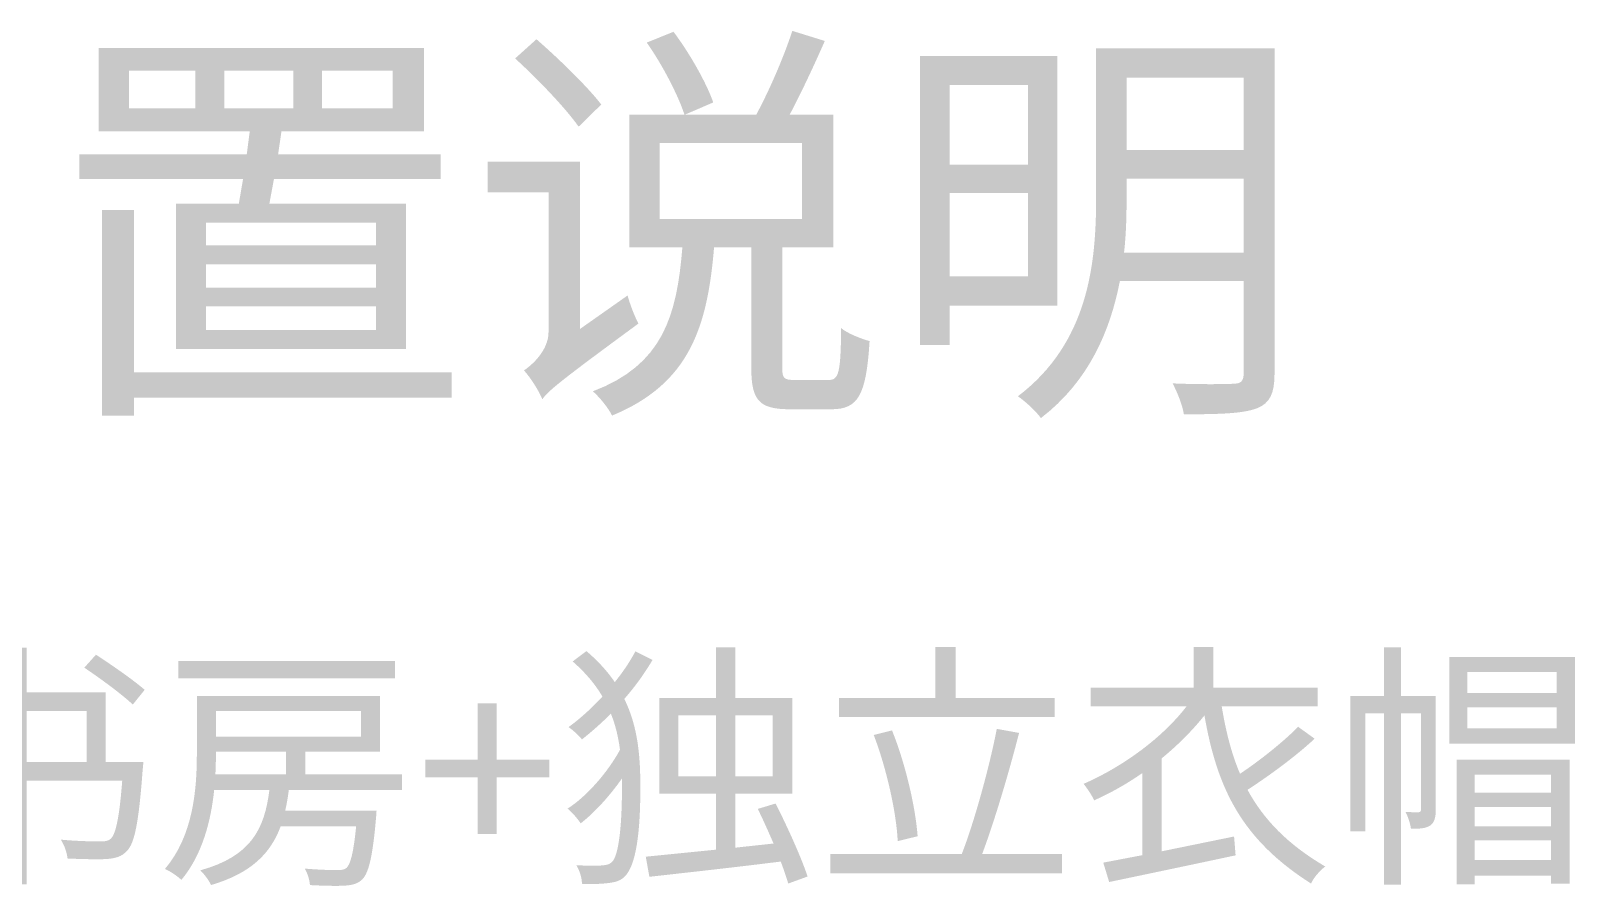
# Model space of a CAD drawing. Header units: millimetres. Extents: x -4600 to 229000, y -4300 to 19460.
# Drawn here: x 60033 to 61747, y 14970 to 15919 of the extents above; entities that cross this region are included whole.
import ezdxf

# ---------------------------------------------------------------- set-up
doc = ezdxf.new("R2010")
doc.units = ezdxf.units.MM
doc.header["$LTSCALE"] = 100
doc.layers.add('A-NOTE', color=7, linetype='Continuous', lineweight=18)

# ---------------------------------------------------------------- blocks, each defined once
blk = doc.blocks.new('A02_SHEET')
at = {"layer": 'A-NOTE'}
h = blk.add_hatch(color=256, dxfattribs=at)
edge = h.paths.add_edge_path()
edge.add_spline(control_points=[(20570.7, 15888.6), (20595.8, 15865.8), (20626.8, 15833.4), (20641.2, 15812.9)], knot_values=[0, 0, 0, 0, 1, 1, 1, 1], degree=3, periodic=0)
edge.add_line((20641.2, 15812.9), (20666.3, 15837.5))
edge.add_spline(control_points=[(20666.3, 15837.5), (20651.4, 15857), (20619.4, 15888.1), (20594.4, 15909.9)], knot_values=[0, 0, 0, 0, 1, 1, 1, 1], degree=3, periodic=0)
edge.add_line((20594.4, 15909.9), (20570.7, 15888.6))
h = blk.add_hatch(color=256, dxfattribs=at)
edge = h.paths.add_edge_path()
edge.add_line((20697.4, 15826.4), (20697.4, 15678.9))
edge.add_line((20697.4, 15678.9), (20756.3, 15678.9))
edge.add_spline(control_points=[(20756.3, 15678.9), (20750.2, 15602.8), (20734.5, 15548.6), (20657, 15519.3)], knot_values=[0, 0, 0, 0, 1, 1, 1, 1], degree=3, periodic=0)
edge.add_spline(control_points=[(20657, 15519.3), (20664.4, 15512.8), (20674.2, 15500.8), (20678.3, 15492.4)], knot_values=[0, 0, 0, 0, 1, 1, 1, 1], degree=3, periodic=0)
edge.add_spline(control_points=[(20678.3, 15492.4), (20764.1, 15527.7), (20784.1, 15590.3), (20791.5, 15678.9)], knot_values=[0, 0, 0, 0, 1, 1, 1, 1], degree=3, periodic=0)
edge.add_line((20791.5, 15678.9), (20832.8, 15678.9))
edge.add_line((20832.8, 15678.9), (20832.8, 15545.8))
edge.add_spline(control_points=[(20832.8, 15545.8), (20832.8, 15509.6), (20841.1, 15499.4), (20875.5, 15499.4), (20882.9, 15499.4), (20915.4, 15499.4), (20921.9, 15499.4), (20951.5, 15499.4), (20960.4, 15515.2), (20964.1, 15575)], knot_values=[0, 0, 0, 0, 1, 1, 1, 2, 2, 2, 3, 3, 3, 3], degree=3, periodic=0)
edge.add_spline(control_points=[(20964.1, 15575), (20954.3, 15577.8), (20939.9, 15583.3), (20932.5, 15589.4)], knot_values=[0, 0, 0, 0, 1, 1, 1, 1], degree=3, periodic=0)
edge.add_spline(control_points=[(20932.5, 15589.4), (20932.1, 15538.8), (20929.7, 15531.9), (20918.6, 15531.9), (20912.1, 15531.9), (20885.7, 15531.9), (20880.6, 15531.9), (20869, 15531.9), (20867.1, 15533.7), (20867.1, 15546.2)], knot_values=[0, 0, 0, 0, 1, 1, 1, 2, 2, 2, 3, 3, 3, 3], degree=3, periodic=0)
edge.add_line((20867.1, 15546.2), (20867.1, 15678.9))
edge.add_line((20867.1, 15678.9), (20923.7, 15678.9))
edge.add_line((20923.7, 15678.9), (20923.7, 15826.4))
edge.add_line((20923.7, 15826.4), (20875.5, 15826.4))
edge.add_spline(control_points=[(20875.5, 15826.4), (20888.5, 15851), (20902.4, 15880.7), (20914.4, 15908)], knot_values=[0, 0, 0, 0, 1, 1, 1, 1], degree=3, periodic=0)
edge.add_line((20914.4, 15908), (20878.3, 15919.2))
edge.add_spline(control_points=[(20878.3, 15919.2), (20869.4, 15891.3), (20852.7, 15852.8), (20838.4, 15826.4)], knot_values=[0, 0, 0, 0, 1, 1, 1, 1], degree=3, periodic=0)
edge.add_line((20838.4, 15826.4), (20759.5, 15826.4))
edge.add_line((20759.5, 15826.4), (20790.6, 15839.8))
edge.add_spline(control_points=[(20790.6, 15839.8), (20783.2, 15861.2), (20764.6, 15894.1), (20746.5, 15918.2)], knot_values=[0, 0, 0, 0, 1, 1, 1, 1], degree=3, periodic=0)
edge.add_line((20746.5, 15918.2), (20716.8, 15906.2))
edge.add_spline(control_points=[(20716.8, 15906.2), (20734.5, 15881.1), (20751.6, 15847.7), (20758.6, 15826.4)], knot_values=[0, 0, 0, 0, 1, 1, 1, 1], degree=3, periodic=0)
edge.add_line((20758.6, 15826.4), (20697.4, 15826.4))
h.paths.add_polyline_path([(20731.2, 15794.9), (20888.9, 15794.9), (20888.9, 15710.4), (20731.2, 15710.4), (20731.2, 15794.9)], flags=0)
h = blk.add_hatch(color=256, dxfattribs=at)
h.paths.add_polyline_path([(20194.5, 15727.6), (20194.5, 15566.2), (20449.7, 15566.2), (20449.7, 15727.6), (20298, 15727.6), (20303.1, 15755), (20488.2, 15755), (20488.2, 15782.3), (20307.7, 15782.3), (20311.4, 15807.8), (20469.6, 15807.8), (20469.6, 15900.2), (20108.7, 15900.2), (20108.7, 15807.8), (20276.2, 15807.8), (20272.9, 15782.3), (20086.9, 15782.3), (20086.9, 15755), (20268.8, 15755), (20264.1, 15727.6), (20194.5, 15727.6)])
h.paths.add_polyline_path([(20112.4, 15720.6), (20112.4, 15492.4), (20147.7, 15492.4), (20147.7, 15512.4), (20500.2, 15512.4), (20500.2, 15540.2), (20147.7, 15540.2), (20147.7, 15720.6), (20112.4, 15720.6)], flags=0)
h.paths.add_polyline_path([(20227.5, 15613.5), (20416.3, 15613.5), (20416.3, 15587.5), (20227.5, 15587.5), (20227.5, 15613.5)], flags=0)
h.paths.add_polyline_path([(20227.5, 15660.3), (20416.3, 15660.3), (20416.3, 15634.4), (20227.5, 15634.4), (20227.5, 15660.3)], flags=0)
h.paths.add_polyline_path([(20227.5, 15706.3), (20416.3, 15706.3), (20416.3, 15681.2), (20227.5, 15681.2), (20227.5, 15706.3)], flags=0)
h.paths.add_polyline_path([(20356.4, 15875.1), (20434.8, 15875.1), (20434.8, 15833.4), (20356.4, 15833.4), (20356.4, 15875.1)], flags=0)
h.paths.add_polyline_path([(20247.9, 15875.1), (20324.4, 15875.1), (20324.4, 15833.4), (20247.9, 15833.4), (20247.9, 15875.1)], flags=0)
h.paths.add_polyline_path([(20142.1, 15875.1), (20215.9, 15875.1), (20215.9, 15833.4), (20142.1, 15833.4), (20142.1, 15875.1)], flags=0)
h = blk.add_hatch(color=256, dxfattribs=at)
h.paths.add_polyline_path([(21020.2, 15891.3), (21020.2, 15570.8), (21053.1, 15570.8), (21053.1, 15614.4), (21172.3, 15614.4), (21172.3, 15891.3), (21020.2, 15891.3)])
h.paths.add_polyline_path([(21139.9, 15739.2), (21139.9, 15646.9), (21053.1, 15646.9), (21053.1, 15739.2), (21139.9, 15739.2)], flags=0)
h.paths.add_polyline_path([(21139.9, 15770.7), (21053.1, 15770.7), (21053.1, 15859.3), (21139.9, 15859.3), (21139.9, 15770.7)], flags=0)
h = blk.add_hatch(color=256, dxfattribs=at)
edge = h.paths.add_edge_path()
edge.add_line((21215.5, 15899.7), (21215.5, 15734.6))
edge.add_spline(control_points=[(21215.5, 15734.6), (21215.5, 15662.2), (21207.6, 15573.6), (21128.7, 15513.8)], knot_values=[0, 0, 0, 0, 1, 1, 1, 1], degree=3, periodic=0)
edge.add_spline(control_points=[(21128.7, 15513.8), (21136.2, 15508.7), (21149.1, 15497.1), (21154.2, 15489.6)], knot_values=[0, 0, 0, 0, 1, 1, 1, 1], degree=3, periodic=0)
edge.add_spline(control_points=[(21154.2, 15489.6), (21207.6, 15530.5), (21231.2, 15586.6), (21241.9, 15641.8)], knot_values=[0, 0, 0, 0, 1, 1, 1, 1], degree=3, periodic=0)
edge.add_line((21241.9, 15641.8), (21379.2, 15641.8))
edge.add_line((21379.2, 15641.8), (21379.2, 15538.8))
edge.add_spline(control_points=[(21379.2, 15538.8), (21379.2, 15530.5), (21376, 15527.7), (21367.6, 15527.7)], knot_values=[0, 0, 0, 0, 1, 1, 1, 1], degree=3, periodic=0)
edge.add_spline(control_points=[(21367.6, 15527.7), (21359.7, 15527.2), (21330.5, 15526.8), (21300.4, 15528.1)], knot_values=[0, 0, 0, 0, 1, 1, 1, 1], degree=3, periodic=0)
edge.add_spline(control_points=[(21300.4, 15528.1), (21305.5, 15518.4), (21311.5, 15503.6), (21312.9, 15493.8)], knot_values=[0, 0, 0, 0, 1, 1, 1, 1], degree=3, periodic=0)
edge.add_spline(control_points=[(21312.9, 15493.8), (21353.2, 15493.8), (21378.3, 15494.7), (21393.6, 15500.3), (21408.4, 15505.9), (21413.5, 15517), (21413.5, 15538.8)], knot_values=[0, 0, 0, 0, 1, 1, 1, 2, 2, 2, 2], degree=3, periodic=0)
edge.add_line((21413.5, 15538.8), (21413.5, 15899.7))
edge.add_line((21413.5, 15899.7), (21215.5, 15899.7))
edge = h.paths.add_edge_path(flags=0)
edge.add_line((21379.2, 15755.4), (21379.2, 15673.3))
edge.add_line((21379.2, 15673.3), (21246.5, 15673.3))
edge.add_spline(control_points=[(21246.5, 15673.3), (21248.9, 15694.2), (21249.3, 15715.1), (21249.3, 15734.1)], knot_values=[0, 0, 0, 0, 1, 1, 1, 1], degree=3, periodic=0)
edge.add_line((21249.3, 15734.1), (21249.3, 15755.4))
edge.add_line((21249.3, 15755.4), (21379.2, 15755.4))
h.paths.add_polyline_path([(21379.2, 15867.2), (21379.2, 15787), (21249.3, 15787), (21249.3, 15867.2), (21379.2, 15867.2)], flags=0)
h = blk.add_hatch(color=256, dxfattribs=at)
edge = h.paths.add_edge_path()
edge.add_spline(control_points=[(20600.9, 15510.5), (20607.4, 15519.8), (20620.4, 15530.5), (20707.6, 15594.5)], knot_values=[0, 0, 0, 0, 1, 1, 1, 1], degree=3, periodic=0)
edge.add_spline(control_points=[(20707.6, 15594.5), (20703.8, 15601.4), (20698.3, 15615.3), (20695.5, 15625.6)], knot_values=[0, 0, 0, 0, 1, 1, 1, 1], degree=3, periodic=0)
edge.add_line((20695.5, 15625.6), (20642.6, 15588.4))
edge.add_line((20642.6, 15588.4), (20642.6, 15774))
edge.add_line((20642.6, 15774), (20540.1, 15774))
edge.add_line((20540.1, 15774), (20540.1, 15740.1))
edge.add_line((20540.1, 15740.1), (20607.8, 15740.1))
edge.add_line((20607.8, 15740.1), (20607.8, 15585.2))
edge.add_spline(control_points=[(20607.8, 15585.2), (20607.8, 15564.8), (20589.7, 15548.6), (20580.5, 15542.5)], knot_values=[0, 0, 0, 0, 1, 1, 1, 1], degree=3, periodic=0)
edge.add_spline(control_points=[(20580.5, 15542.5), (20587.4, 15535.1), (20597.2, 15519.8), (20600.9, 15510.5)], knot_values=[0, 0, 0, 0, 1, 1, 1, 1], degree=3, periodic=0)
for points in [[(21037.1, 15235.7), (21037.1, 15179.2), (20930.3, 15179.2), (20930.3, 15158), (21169.5, 15158), (21169.5, 15179.2), (21059.5, 15179.2), (21059.5, 15235.7), (21037.1, 15235.7)], [(20196.9, 15220.2), (20196.9, 15200.7), (20437.5, 15200.7), (20437.5, 15220.2), (20196.9, 15220.2)], [(20529.2, 15028.2), (20550.1, 15028.2), (20550.1, 15091), (20608.6, 15091), (20608.6, 15110.5), (20550.1, 15110.5), (20550.1, 15173.2), (20529.2, 15173.2), (20529.2, 15110.5), (20471, 15110.5), (20471, 15091), (20529.2, 15091), (20529.2, 15028.2)]]:
    blk.add_hatch(color=256, dxfattribs=at).paths.add_polyline_path(points)
h = blk.add_hatch(color=256, dxfattribs=at)
edge = h.paths.add_edge_path()
edge.add_line((21323.6, 15235.7), (21323.6, 15190.4))
edge.add_line((21323.6, 15190.4), (21209.6, 15190.4))
edge.add_line((21209.6, 15190.4), (21209.6, 15169.8))
edge.add_line((21209.6, 15169.8), (21315.9, 15169.8))
edge.add_spline(control_points=[(21315.9, 15169.8), (21289.8, 15135.7), (21246.3, 15103.3), (21201.6, 15083.8)], knot_values=[0, 0, 0, 0, 1, 1, 1, 1], degree=3, periodic=0)
edge.add_spline(control_points=[(21201.6, 15083.8), (21205, 15079.5), (21211.1, 15070.9), (21213.3, 15065.5)], knot_values=[0, 0, 0, 0, 1, 1, 1, 1], degree=3, periodic=0)
edge.add_spline(control_points=[(21213.3, 15065.5), (21232, 15073.8), (21250, 15084.1), (21266.9, 15095.8)], knot_values=[0, 0, 0, 0, 1, 1, 1, 1], degree=3, periodic=0)
edge.add_line((21266.9, 15095.8), (21266.9, 15004.7))
edge.add_line((21266.9, 15004.7), (21223.4, 14996.4))
edge.add_line((21223.4, 14996.4), (21230, 14974.9))
edge.add_spline(control_points=[(21230, 14974.9), (21267.2, 14982.7), (21320.8, 14993.9), (21370.3, 15004.5)], knot_values=[0, 0, 0, 0, 1, 1, 1, 1], degree=3, periodic=0)
edge.add_line((21370.3, 15004.5), (21368.6, 15025.4))
edge.add_line((21368.6, 15025.4), (21288.4, 15009))
edge.add_line((21288.4, 15009), (21288.4, 15112.2))
edge.add_spline(control_points=[(21288.4, 15112.2), (21306.2, 15126.8), (21322.2, 15142.8), (21335.7, 15159.7)], knot_values=[0, 0, 0, 0, 1, 1, 1, 1], degree=3, periodic=0)
edge.add_spline(control_points=[(21335.7, 15159.7), (21350, 15077.8), (21377.5, 15021.9), (21454, 14973.2)], knot_values=[0, 0, 0, 0, 1, 1, 1, 1], degree=3, periodic=0)
edge.add_spline(control_points=[(21454, 14973.2), (21456.9, 14979.8), (21464, 14987.8), (21469.8, 14992.1)], knot_values=[0, 0, 0, 0, 1, 1, 1, 1], degree=3, periodic=0)
edge.add_spline(control_points=[(21469.8, 14992.1), (21428.2, 15016.5), (21401.6, 15044), (21383.5, 15077.2)], knot_values=[0, 0, 0, 0, 1, 1, 1, 1], degree=3, periodic=0)
edge.add_spline(control_points=[(21383.5, 15077.2), (21407, 15092.4), (21436.5, 15113.9), (21458, 15133.9)], knot_values=[0, 0, 0, 0, 1, 1, 1, 1], degree=3, periodic=0)
edge.add_line((21458, 15133.9), (21439.7, 15147.1))
edge.add_spline(control_points=[(21439.7, 15147.1), (21423.3, 15130.5), (21397.6, 15109.9), (21375.2, 15095)], knot_values=[0, 0, 0, 0, 1, 1, 1, 1], degree=3, periodic=0)
edge.add_spline(control_points=[(21375.2, 15095), (21365.8, 15117), (21359.5, 15141.7), (21354.9, 15169.8)], knot_values=[0, 0, 0, 0, 1, 1, 1, 1], degree=3, periodic=0)
edge.add_line((21354.9, 15169.8), (21461.4, 15169.8))
edge.add_line((21461.4, 15169.8), (21461.4, 15190.4))
edge.add_line((21461.4, 15190.4), (21345.7, 15190.4))
edge.add_line((21345.7, 15190.4), (21345.7, 15235.7))
edge.add_line((21345.7, 15235.7), (21323.6, 15235.7))
h = blk.add_hatch(color=256, dxfattribs=at)
edge = h.paths.add_edge_path()
edge.add_line((19923.3, 15185.5), (19923.3, 15164.6))
edge.add_line((19923.3, 15164.6), (20006.9, 15164.6))
edge.add_line((20006.9, 15164.6), (20006.9, 15108.2))
edge.add_line((20006.9, 15108.2), (19904.4, 15108.2))
edge.add_line((19904.4, 15108.2), (19904.4, 15087.5))
edge.add_line((19904.4, 15087.5), (20006.9, 15087.5))
edge.add_line((20006.9, 15087.5), (20006.9, 14972.4))
edge.add_line((20006.9, 14972.4), (20028.7, 14972.4))
edge.add_line((20028.7, 14972.4), (20028.7, 15087.5))
edge.add_line((20028.7, 15087.5), (20134.7, 15087.5))
edge.add_spline(control_points=[(20134.7, 15087.5), (20131.5, 15046), (20127.5, 15027.9), (20121.8, 15022.8), (20118.9, 15020.2), (20115.8, 15019.9), (20109.8, 15019.9), (20103.2, 15019.9), (20084.6, 15020.2), (20066.5, 15021.9)], knot_values=[0, 0, 0, 0, 1, 1, 1, 2, 2, 2, 3, 3, 3, 3], degree=3, periodic=0)
edge.add_spline(control_points=[(20066.5, 15021.9), (20070.5, 15015.9), (20073.4, 15007.3), (20074, 15001)], knot_values=[0, 0, 0, 0, 1, 1, 1, 1], degree=3, periodic=0)
edge.add_spline(control_points=[(20074, 15001), (20091.4, 15000.2), (20108.6, 14999.9), (20117.5, 15000.4)], knot_values=[0, 0, 0, 0, 1, 1, 1, 1], degree=3, periodic=0)
edge.add_spline(control_points=[(20117.5, 15000.4), (20127.5, 15001.3), (20134.1, 15003), (20139.8, 15009.3)], knot_values=[0, 0, 0, 0, 1, 1, 1, 1], degree=3, periodic=0)
edge.add_spline(control_points=[(20139.8, 15009.3), (20148.4, 15017.6), (20153, 15040.8), (20157.3, 15098.4)], knot_values=[0, 0, 0, 0, 1, 1, 1, 1], degree=3, periodic=0)
edge.add_spline(control_points=[(20157.3, 15098.4), (20157.6, 15101.6), (20158.2, 15108.2), (20158.2, 15108.2)], knot_values=[0, 0, 0, 0, 1, 1, 1, 1], degree=3, periodic=0)
edge.add_line((20158.2, 15108.2), (20116.4, 15108.2))
edge.add_line((20116.4, 15108.2), (20116.4, 15185.5))
edge.add_line((20116.4, 15185.5), (20028.7, 15185.5))
edge.add_line((20028.7, 15185.5), (20028.7, 15234.8))
edge.add_line((20028.7, 15234.8), (20006.9, 15234.8))
edge.add_line((20006.9, 15234.8), (20006.9, 15185.5))
edge.add_line((20006.9, 15185.5), (19923.3, 15185.5))
h.paths.add_polyline_path([(20028.7, 15108.2), (20028.7, 15164.6), (20095.2, 15164.6), (20095.2, 15108.2), (20028.7, 15108.2)], flags=0)
edge = h.paths.add_edge_path(flags=0)
edge.add_spline(control_points=[(20092.6, 15212.7), (20110.9, 15200.4), (20134.7, 15182.9), (20146.4, 15171.8)], knot_values=[0, 0, 0, 0, 1, 1, 1, 1], degree=3, periodic=0)
edge.add_line((20146.4, 15171.8), (20159.6, 15188.1))
edge.add_spline(control_points=[(20159.6, 15188.1), (20147.6, 15198.7), (20123.2, 15215.6), (20105.5, 15227.1)], knot_values=[0, 0, 0, 0, 1, 1, 1, 1], degree=3, periodic=0)
edge.add_line((20105.5, 15227.1), (20092.6, 15212.7))
h = blk.add_hatch(color=256, dxfattribs=at)
edge = h.paths.add_edge_path()
edge.add_spline(control_points=[(20704.2, 15230.8), (20698.2, 15219.6), (20690.5, 15207.9), (20681.3, 15196.7)], knot_values=[0, 0, 0, 0, 1, 1, 1, 1], degree=3, periodic=0)
edge.add_spline(control_points=[(20681.3, 15196.7), (20673.3, 15208.4), (20663, 15219.9), (20649.8, 15231.1)], knot_values=[0, 0, 0, 0, 1, 1, 1, 1], degree=3, periodic=0)
edge.add_line((20649.8, 15231.1), (20634.6, 15219.6))
edge.add_spline(control_points=[(20634.6, 15219.6), (20648.9, 15207), (20659.8, 15194.1), (20667.6, 15180.6)], knot_values=[0, 0, 0, 0, 1, 1, 1, 1], degree=3, periodic=0)
edge.add_spline(control_points=[(20667.6, 15180.6), (20655.8, 15168), (20643.2, 15156.3), (20630, 15146.8)], knot_values=[0, 0, 0, 0, 1, 1, 1, 1], degree=3, periodic=0)
edge.add_spline(control_points=[(20630, 15146.8), (20634.9, 15143.4), (20641.5, 15137.4), (20644.9, 15133.1)], knot_values=[0, 0, 0, 0, 1, 1, 1, 1], degree=3, periodic=0)
edge.add_spline(control_points=[(20644.9, 15133.1), (20655.8, 15141.7), (20666.7, 15151.4), (20677, 15161.7)], knot_values=[0, 0, 0, 0, 1, 1, 1, 1], degree=3, periodic=0)
edge.add_spline(control_points=[(20677, 15161.7), (20682.2, 15148.8), (20685.3, 15135.4), (20687.1, 15121.6)], knot_values=[0, 0, 0, 0, 1, 1, 1, 1], degree=3, periodic=0)
edge.add_spline(control_points=[(20687.1, 15121.6), (20673.6, 15096.7), (20650.1, 15069.8), (20628.9, 15056.3)], knot_values=[0, 0, 0, 0, 1, 1, 1, 1], degree=3, periodic=0)
edge.add_spline(control_points=[(20628.9, 15056.3), (20634.1, 15052.3), (20640.1, 15044.8), (20643.5, 15040)], knot_values=[0, 0, 0, 0, 1, 1, 1, 1], degree=3, periodic=0)
edge.add_spline(control_points=[(20643.5, 15040), (20659, 15052), (20675.6, 15070.3), (20689.3, 15089.8)], knot_values=[0, 0, 0, 0, 1, 1, 1, 1], degree=3, periodic=0)
edge.add_line((20689.3, 15089.8), (20689.3, 15080.7))
edge.add_spline(control_points=[(20689.3, 15080.7), (20689.3, 15042.8), (20686.5, 15008.2), (20679.3, 14998.4), (20677, 14995.3), (20674.2, 14994.1), (20669.9, 14993.6), (20663.6, 14992.7), (20652.4, 14992.7), (20638.6, 14993.6)], knot_values=[0, 0, 0, 0, 1, 1, 1, 2, 2, 2, 3, 3, 3, 3], degree=3, periodic=0)
edge.add_spline(control_points=[(20638.6, 14993.6), (20642.4, 14987.6), (20644.7, 14979.8), (20644.9, 14972.9)], knot_values=[0, 0, 0, 0, 1, 1, 1, 1], degree=3, periodic=0)
edge.add_spline(control_points=[(20644.9, 14972.9), (20657, 14972.4), (20668.7, 14972.7), (20678.5, 14974.4)], knot_values=[0, 0, 0, 0, 1, 1, 1, 1], degree=3, periodic=0)
edge.add_spline(control_points=[(20678.5, 14974.4), (20685.6, 14975.5), (20691.1, 14978.7), (20694.8, 14983.8)], knot_values=[0, 0, 0, 0, 1, 1, 1, 1], degree=3, periodic=0)
edge.add_spline(control_points=[(20694.8, 14983.8), (20706.5, 14999.6), (20709.7, 15038.3), (20709.7, 15080.1), (20709.7, 15114.2), (20707.1, 15147.1), (20691.9, 15178.1)], knot_values=[0, 0, 0, 0, 1, 1, 1, 2, 2, 2, 2], degree=3, periodic=0)
edge.add_spline(control_points=[(20691.9, 15178.1), (20704, 15191.8), (20714.6, 15206.7), (20723.2, 15221.3)], knot_values=[0, 0, 0, 0, 1, 1, 1, 1], degree=3, periodic=0)
edge.add_line((20723.2, 15221.3), (20704.2, 15230.8))
h = blk.add_hatch(color=256, dxfattribs=at)
edge = h.paths.add_edge_path()
edge.add_line((20730.6, 15178.9), (20730.6, 15072.9))
edge.add_line((20730.6, 15072.9), (20793.6, 15072.9))
edge.add_line((20793.6, 15072.9), (20793.6, 15010.8))
edge.add_line((20793.6, 15010.8), (20715.7, 15003))
edge.add_line((20715.7, 15003), (20719.7, 14980.7))
edge.add_spline(control_points=[(20719.7, 14980.7), (20758.1, 14985), (20813.1, 14991), (20865.5, 14997.6)], knot_values=[0, 0, 0, 0, 1, 1, 1, 1], degree=3, periodic=0)
edge.add_spline(control_points=[(20865.5, 14997.6), (20869, 14988.4), (20871.8, 14980.1), (20873.8, 14973.2)], knot_values=[0, 0, 0, 0, 1, 1, 1, 1], degree=3, periodic=0)
edge.add_line((20873.8, 14973.2), (20895.3, 14981))
edge.add_spline(control_points=[(20895.3, 14981), (20888.5, 15001.6), (20873, 15036), (20859.8, 15062)], knot_values=[0, 0, 0, 0, 1, 1, 1, 1], degree=3, periodic=0)
edge.add_line((20859.8, 15062), (20840, 15056))
edge.add_spline(control_points=[(20840, 15056), (20845.8, 15044.3), (20851.8, 15030.8), (20857.5, 15017.6)], knot_values=[0, 0, 0, 0, 1, 1, 1, 1], degree=3, periodic=0)
edge.add_line((20857.5, 15017.6), (20815.1, 15013))
edge.add_line((20815.1, 15013), (20815.1, 15072.9))
edge.add_line((20815.1, 15072.9), (20878.4, 15072.9))
edge.add_line((20878.4, 15072.9), (20878.4, 15178.9))
edge.add_line((20878.4, 15178.9), (20815.1, 15178.9))
edge.add_line((20815.1, 15178.9), (20815.1, 15235.1))
edge.add_line((20815.1, 15235.1), (20793.6, 15235.1))
edge.add_line((20793.6, 15235.1), (20793.6, 15178.9))
edge.add_line((20793.6, 15178.9), (20730.6, 15178.9))
h.paths.add_polyline_path([(20751.8, 15160), (20793.6, 15160), (20793.6, 15092.1), (20751.8, 15092.1), (20751.8, 15160)], flags=0)
h.paths.add_polyline_path([(20815.1, 15160), (20856.4, 15160), (20856.4, 15092.1), (20815.1, 15092.1), (20815.1, 15160)], flags=0)
h = blk.add_hatch(color=256, dxfattribs=at)
edge = h.paths.add_edge_path()
edge.add_line((21497.5, 15181.2), (21497.5, 15031.1))
edge.add_line((21497.5, 15031.1), (21514.2, 15031.1))
edge.add_line((21514.2, 15031.1), (21514.2, 15162))
edge.add_line((21514.2, 15162), (21535.1, 15162))
edge.add_line((21535.1, 15162), (21535.1, 14972.1))
edge.add_line((21535.1, 14972.1), (21553.7, 14972.1))
edge.add_line((21553.7, 14972.1), (21553.7, 15162))
edge.add_line((21553.7, 15162), (21576, 15162))
edge.add_line((21576, 15162), (21576, 15055.5))
edge.add_spline(control_points=[(21576, 15055.5), (21576, 15053.2), (21575.5, 15052.6), (21573.5, 15052.3)], knot_values=[0, 0, 0, 0, 1, 1, 1, 1], degree=3, periodic=0)
edge.add_spline(control_points=[(21573.5, 15052.3), (21571.2, 15052.3), (21566, 15052.3), (21558.9, 15052.6)], knot_values=[0, 0, 0, 0, 1, 1, 1, 1], degree=3, periodic=0)
edge.add_spline(control_points=[(21558.9, 15052.6), (21561.7, 15047.4), (21564.3, 15039.1), (21564.9, 15034)], knot_values=[0, 0, 0, 0, 1, 1, 1, 1], degree=3, periodic=0)
edge.add_spline(control_points=[(21564.9, 15034), (21574.6, 15034), (21581.2, 15034.2), (21586.4, 15037.7)], knot_values=[0, 0, 0, 0, 1, 1, 1, 1], degree=3, periodic=0)
edge.add_spline(control_points=[(21586.4, 15037.7), (21591.2, 15041.1), (21592.4, 15047.1), (21592.4, 15054.9)], knot_values=[0, 0, 0, 0, 1, 1, 1, 1], degree=3, periodic=0)
edge.add_line((21592.4, 15054.9), (21592.4, 15181.2))
edge.add_line((21592.4, 15181.2), (21553.7, 15181.2))
edge.add_line((21553.7, 15181.2), (21553.7, 15235.4))
edge.add_line((21553.7, 15235.4), (21535.1, 15235.4))
edge.add_line((21535.1, 15235.4), (21535.1, 15181.2))
edge.add_line((21535.1, 15181.2), (21497.5, 15181.2))
h = blk.add_hatch(color=256, dxfattribs=at)
h.paths.add_polyline_path([(21607.6, 15224.5), (21607.6, 15128.5), (21747.1, 15128.5), (21747.1, 15224.5), (21607.6, 15224.5)])
h.paths.add_polyline_path([(21627.3, 15207.9), (21726.5, 15207.9), (21726.5, 15184.7), (21627.3, 15184.7), (21627.3, 15207.9)], flags=0)
h.paths.add_polyline_path([(21627.3, 15168.6), (21726.5, 15168.6), (21726.5, 15145.4), (21627.3, 15145.4), (21627.3, 15168.6)], flags=0)
h = blk.add_hatch(color=256, dxfattribs=at)
edge = h.paths.add_edge_path()
edge.add_line((20217.5, 15181.2), (20217.5, 15117.3))
edge.add_spline(control_points=[(20217.5, 15117.3), (20217.5, 15078.7), (20213.8, 15026.5), (20182, 14989.3)], knot_values=[0, 0, 0, 0, 1, 1, 1, 1], degree=3, periodic=0)
edge.add_spline(control_points=[(20182, 14989.3), (20187.4, 14987.3), (20196.6, 14981), (20200.3, 14977.2)], knot_values=[0, 0, 0, 0, 1, 1, 1, 1], degree=3, periodic=0)
edge.add_spline(control_points=[(20200.3, 14977.2), (20223.5, 15005), (20233.2, 15042.6), (20236.7, 15076.9)], knot_values=[0, 0, 0, 0, 1, 1, 1, 1], degree=3, periodic=0)
edge.add_line((20236.7, 15076.9), (20298, 15076.9))
edge.add_spline(control_points=[(20298, 15076.9), (20292.6, 15034.2), (20278.2, 15003.6), (20221.2, 14987.8)], knot_values=[0, 0, 0, 0, 1, 1, 1, 1], degree=3, periodic=0)
edge.add_spline(control_points=[(20221.2, 14987.8), (20225.5, 14984.1), (20231.2, 14976.4), (20233.2, 14971.5)], knot_values=[0, 0, 0, 0, 1, 1, 1, 1], degree=3, periodic=0)
edge.add_spline(control_points=[(20233.2, 14971.5), (20277.9, 14984.7), (20299.4, 15006.7), (20310.6, 15036.8)], knot_values=[0, 0, 0, 0, 1, 1, 1, 1], degree=3, periodic=0)
edge.add_line((20310.6, 15036.8), (20394.3, 15036.8))
edge.add_spline(control_points=[(20394.3, 15036.8), (20391.4, 15007.3), (20388, 14994.7), (20383.7, 14990.7)], knot_values=[0, 0, 0, 0, 1, 1, 1, 1], degree=3, periodic=0)
edge.add_spline(control_points=[(20383.7, 14990.7), (20381.1, 14988.4), (20378.2, 14988.1), (20373.1, 14988.1), (20367.6, 14988.1), (20352.7, 14988.4), (20337.2, 14989.8)], knot_values=[0, 0, 0, 0, 1, 1, 1, 2, 2, 2, 2], degree=3, periodic=0)
edge.add_spline(control_points=[(20337.2, 14989.8), (20340.4, 14984.7), (20342.7, 14977), (20343, 14971.5)], knot_values=[0, 0, 0, 0, 1, 1, 1, 1], degree=3, periodic=0)
edge.add_spline(control_points=[(20343, 14971.5), (20359, 14970.6), (20374.5, 14970.4), (20381.9, 14970.9), (20390.2, 14971.5), (20396, 14972.9), (20401.1, 14977.8)], knot_values=[0, 0, 0, 0, 1, 1, 1, 2, 2, 2, 2], degree=3, periodic=0)
edge.add_spline(control_points=[(20401.1, 14977.8), (20408.3, 14985.3), (20412.6, 15003), (20416.3, 15045.4)], knot_values=[0, 0, 0, 0, 1, 1, 1, 1], degree=3, periodic=0)
edge.add_spline(control_points=[(20416.3, 15045.4), (20416.6, 15048), (20416.9, 15054), (20416.9, 15054)], knot_values=[0, 0, 0, 0, 1, 1, 1, 1], degree=3, periodic=0)
edge.add_line((20416.9, 15054), (20315.5, 15054))
edge.add_spline(control_points=[(20315.5, 15054), (20317.2, 15061.2), (20318.6, 15068.9), (20319.5, 15076.9)], knot_values=[0, 0, 0, 0, 1, 1, 1, 1], degree=3, periodic=0)
edge.add_line((20319.5, 15076.9), (20445, 15076.9))
edge.add_line((20445, 15076.9), (20445, 15094.4))
edge.add_line((20445, 15094.4), (20337.8, 15094.4))
edge.add_line((20337.8, 15094.4), (20337.8, 15119.6))
edge.add_line((20337.8, 15119.6), (20420.9, 15119.6))
edge.add_line((20420.9, 15119.6), (20420.9, 15181.2))
edge.add_line((20420.9, 15181.2), (20217.5, 15181.2))
h.paths.add_polyline_path([(20238.7, 15164.6), (20399.7, 15164.6), (20399.7, 15136.2), (20238.7, 15136.2), (20238.7, 15164.6)], flags=0)
edge = h.paths.add_edge_path(flags=0)
edge.add_line((20238.7, 15119.6), (20316.6, 15119.6))
edge.add_line((20316.6, 15119.6), (20316.6, 15094.4))
edge.add_line((20316.6, 15094.4), (20238.1, 15094.4))
edge.add_spline(control_points=[(20238.1, 15094.4), (20238.4, 15102.4), (20238.7, 15109.9), (20238.7, 15117)], knot_values=[0, 0, 0, 0, 1, 1, 1, 1], degree=3, periodic=0)
edge.add_line((20238.7, 15117), (20238.7, 15119.6))
h = blk.add_hatch(color=256, dxfattribs=at)
edge = h.paths.add_edge_path()
edge.add_spline(control_points=[(21105.3, 15144.8), (21097, 15102.4), (21080.7, 15042.8), (21066.4, 15005.9)], knot_values=[0, 0, 0, 0, 1, 1, 1, 1], degree=3, periodic=0)
edge.add_line((21066.4, 15005.9), (20920.5, 15005.9))
edge.add_line((20920.5, 15005.9), (20920.5, 14984.7))
edge.add_line((20920.5, 14984.7), (21177.5, 14984.7))
edge.add_line((21177.5, 14984.7), (21177.5, 15005.9))
edge.add_line((21177.5, 15005.9), (21089, 15005.9))
edge.add_spline(control_points=[(21089, 15005.9), (21102.8, 15042.6), (21118.8, 15096.7), (21130, 15140.3)], knot_values=[0, 0, 0, 0, 1, 1, 1, 1], degree=3, periodic=0)
edge.add_line((21130, 15140.3), (21105.3, 15144.8))
edge = h.paths.add_edge_path(flags=0)
edge.add_spline(control_points=[(20968.7, 15138), (20983, 15100.7), (20993.9, 15051.7), (20995.3, 15020.2)], knot_values=[0, 0, 0, 0, 1, 1, 1, 1], degree=3, periodic=0)
edge.add_line((20995.3, 15020.2), (21017.4, 15025.7))
edge.add_spline(control_points=[(21017.4, 15025.7), (21015.1, 15057.5), (21004.2, 15105.3), (20989, 15143.1)], knot_values=[0, 0, 0, 0, 1, 1, 1, 1], degree=3, periodic=0)
edge.add_line((20989, 15143.1), (20968.7, 15138))
h = blk.add_hatch(color=256, dxfattribs=at)
h.paths.add_polyline_path([(21615.6, 15110.5), (21615.6, 14972.4), (21635.6, 14972.4), (21635.6, 14982.1), (21720.2, 14982.1), (21720.2, 14972.9), (21741.1, 14972.9), (21741.1, 15110.5), (21615.6, 15110.5)])
h.paths.add_polyline_path([(21635.6, 15021.1), (21720.2, 15021.1), (21720.2, 14999.3), (21635.6, 14999.3), (21635.6, 15021.1)], flags=0)
h.paths.add_polyline_path([(21635.6, 15058.3), (21720.2, 15058.3), (21720.2, 15036.8), (21635.6, 15036.8), (21635.6, 15058.3)], flags=0)
h.paths.add_polyline_path([(21635.6, 15074.1), (21635.6, 15094.1), (21720.2, 15094.1), (21720.2, 15074.1), (21635.6, 15074.1)], flags=0)

msp = doc.modelspace()

# ---------------------------------------------------------------- block references
msp.add_blockref('A02_SHEET', (40000, 0))

doc.saveas('drawing.dxf')
